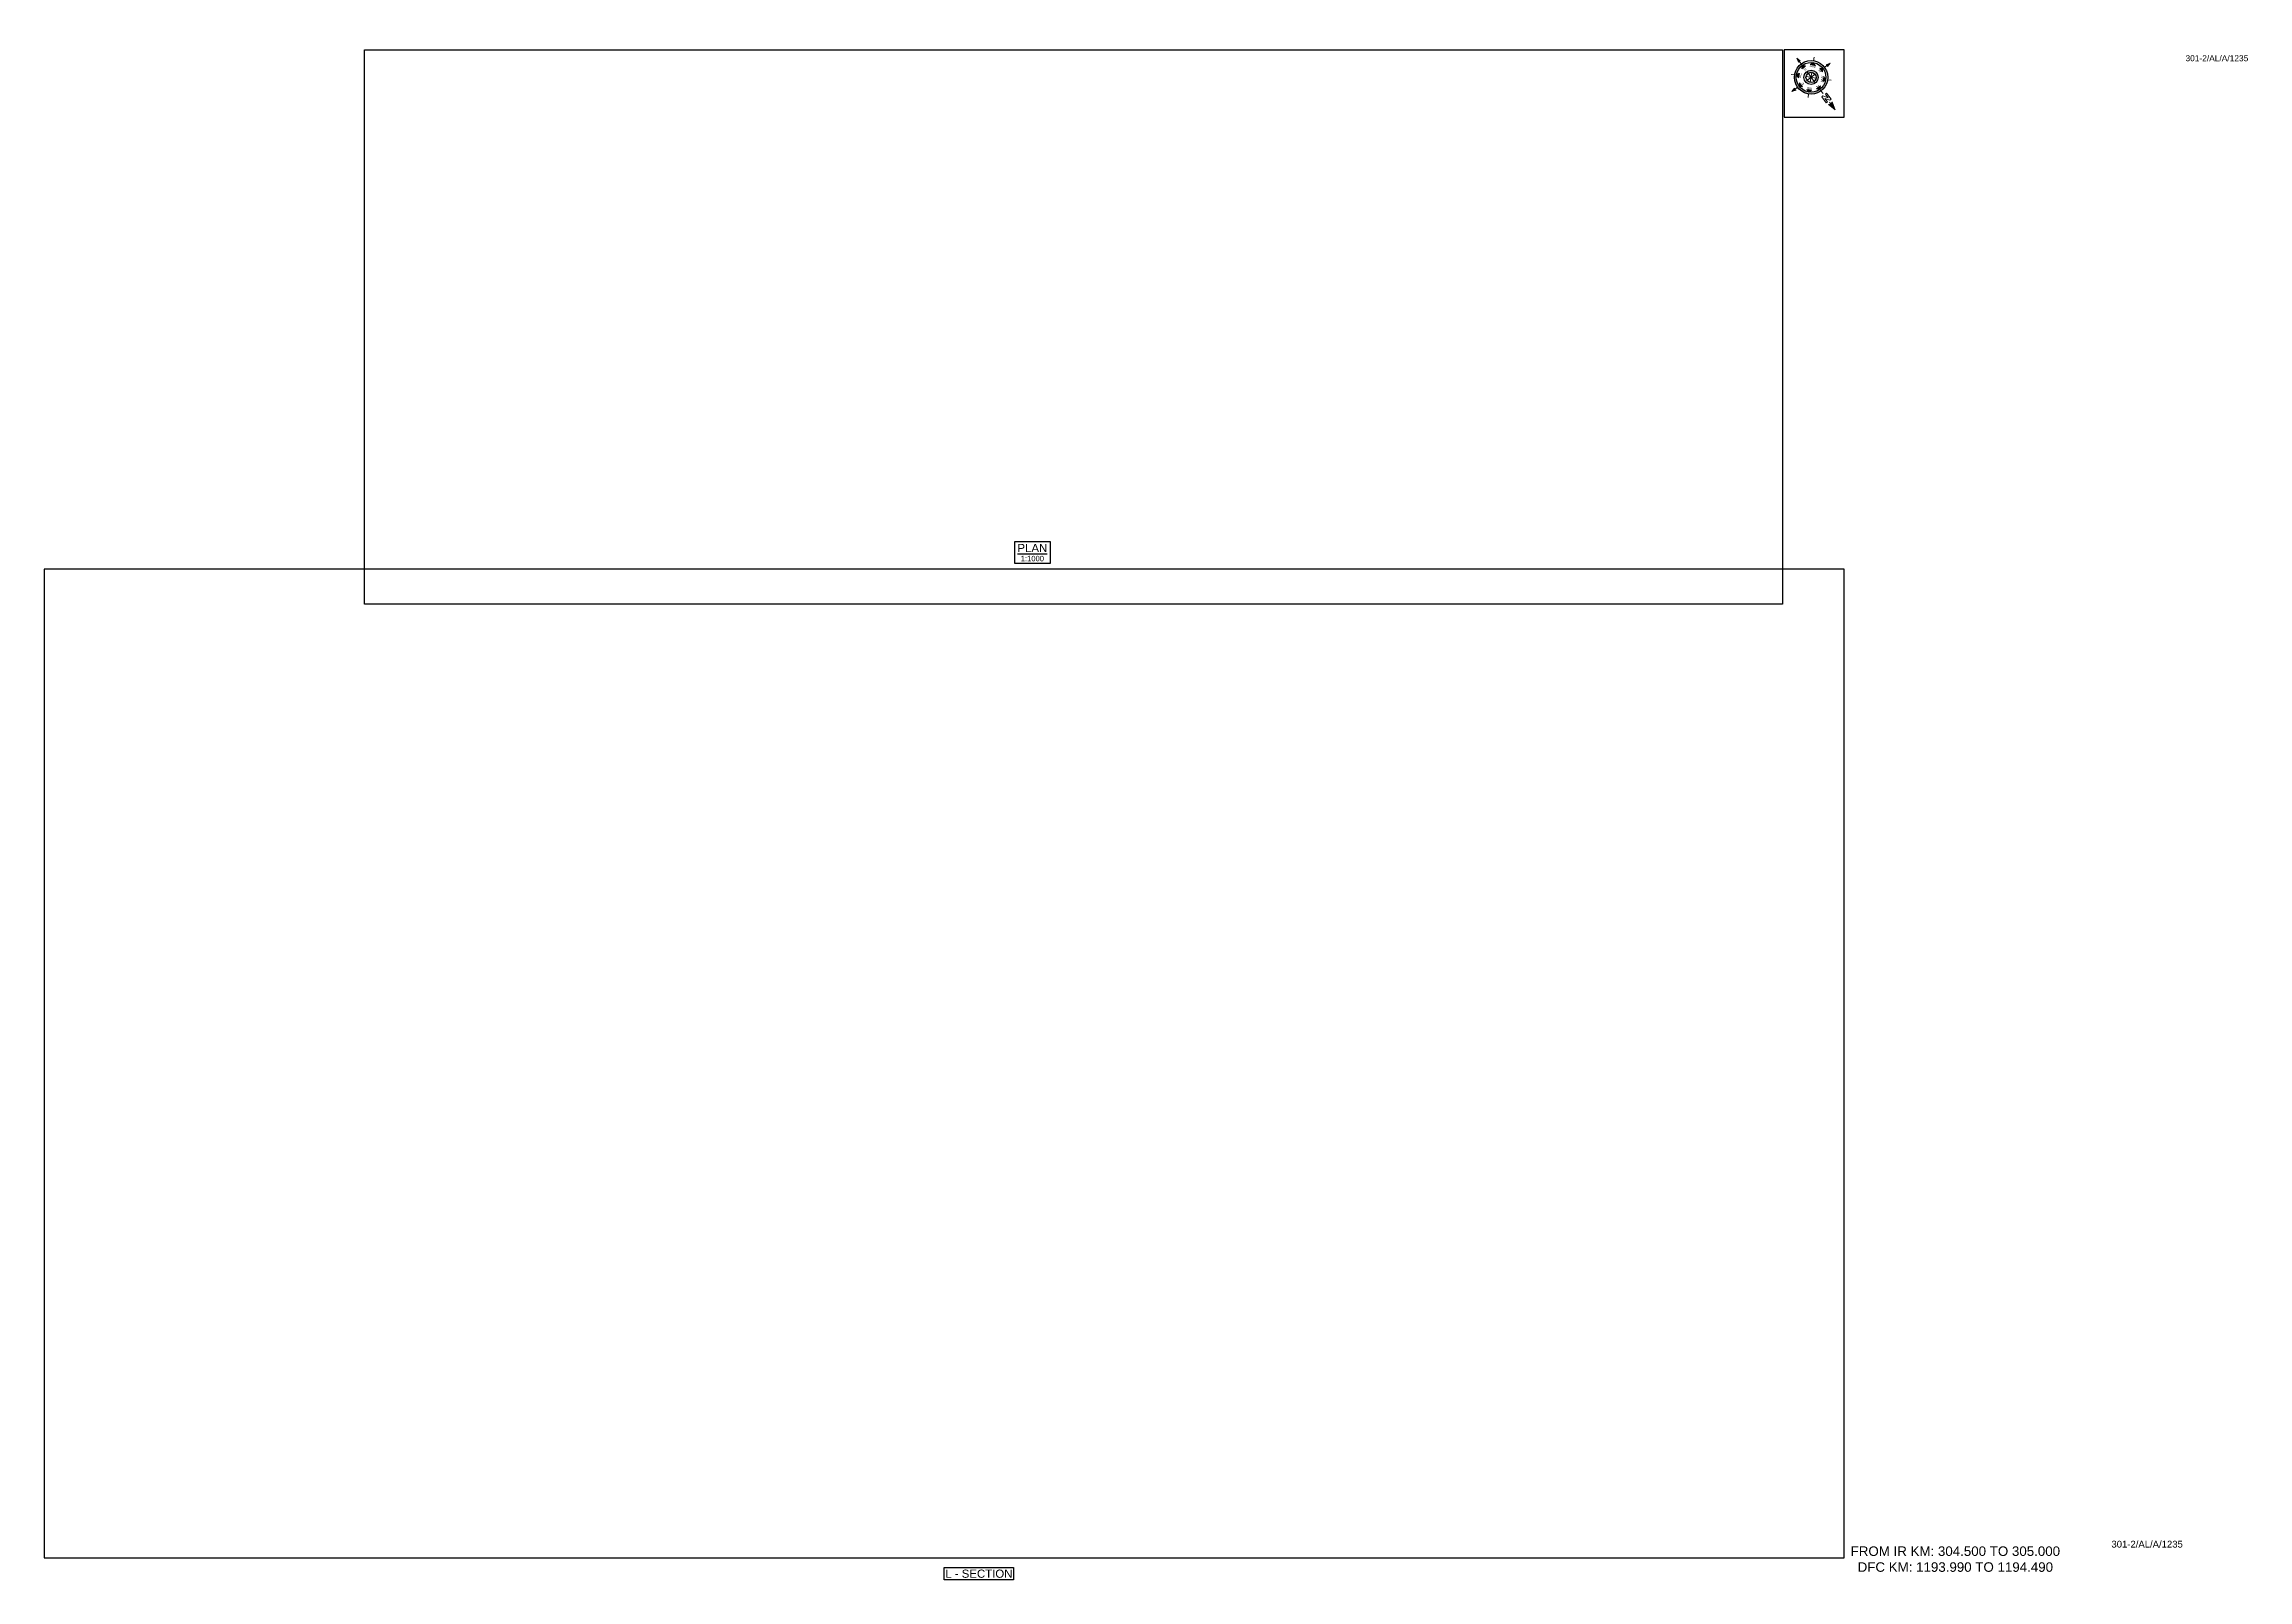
# Paper-space layout '1235' of a CAD drawing. Header units: metres. Extents: x 15 to 824, y 17 to 581.
import ezdxf
from ezdxf.enums import TextEntityAlignment as Align

# ---------------------------------------------------------------- set-up
doc = ezdxf.new("R2010")
doc.units = ezdxf.units.M
doc.header["$MEASUREMENT"] = 0
doc.layers.get('Defpoints').update_dxf_attribs({"color": 5})
doc.layers.add('title', color=7, linetype='Continuous')
doc.styles.get("Standard").update_dxf_attribs({"font": 'arial.ttf'})
doc.styles.add('Style-Arial', font='arial.ttf')

# ---------------------------------------------------------------- blocks, each defined once
blk = doc.blocks.new('N')
for points in [[(0, 8.41), (-0.49, 6.68), (0, 6.93)], [(0.49, 6.68), (0, 6.93), (0, 8.41)], [(-4.93, 0), (-4.07, 0.25), (-4.19, 0)], [(-4.07, -0.25), (-4.19, 0), (-4.93, 0)], [(-3.08, 0), (-2.59, 0.49), (-2.59, -0.49)], [(-2.18, 2.18), (-1.48, 2.18), (-2.18, 1.48)], [(0, 3.08), (0.49, 2.59), (-0.49, 2.59)], [(2.18, 2.18), (2.18, 1.48), (1.48, 2.18)], [(3.08, 0), (2.59, -0.49), (2.59, 0.49)], [(4.07, 0.25), (4.19, 0), (4.93, 0)], [(4.93, 0), (4.07, -0.25), (4.19, 0)], [(-2.18, -2.18), (-2.18, -1.48), (-1.48, -2.18)], [(0, -3.08), (-0.49, -2.59), (0.49, -2.59)], [(0, -4.93), (-0.25, -4.07), (0, -4.19)], [(0.25, -4.07), (0, -4.19), (0, -4.93)], [(2.18, -2.18), (1.48, -2.18), (2.18, -1.48)]]:
    blk.add_hatch(color=7).paths.add_polyline_path(points, flags=0)
h = blk.add_hatch(color=7)
h.paths.add_polyline_path([(0, -3.08), (0, -3.46, 1), (0, 3.46), (0, 3.08, -1)])
h.paths.add_polyline_path([(0, 1.05), (0, 1.48, 1), (0, -1.48), (0, -1.05, -1)])
at = {"color": 7, "linetype": 'ByBlock', "lineweight": 13}
for p, q in [((-0.61, 4.57), (-0.61, 6.12)), ((-0.61, 6.12), (-0.3, 6.12)), ((-0.3, 6.12), (0.32, 5.19)), ((0.32, 4.57), (-0.3, 5.5)), ((-0.3, 5.5), (-0.3, 4.57)), ((0.32, 5.19), (0.32, 6.12)), ((0.32, 6.12), (0.64, 6.12)), ((0.64, 6.12), (0.64, 4.57))]:
    blk.add_line(p, q, dxfattribs=at)
at = {"color": 7, "lineweight": 13}
for p, q in [((0, 6.41), (0, 7.28)), ((-3.46, 0), (-4.19, 0)), ((-2.45, 2.45), (-2.97, 2.97)), ((1.05, 0), (-1.05, 0)), ((-1.05, 0), (1.05, 0)), ((-0.74, 0.74), (0.74, -0.74)), ((0.74, 0.74), (-0.74, -0.74)), ((0.74, -0.74), (-0.74, 0.74)), ((-0.74, -0.74), (0.74, 0.74)), ((0, 3.46), (0, 4.19)), ((0, 3.46), (0, 3.08)), ((0, 1.05), (0, 1.48)), ((0, 1.05), (0, -1.05)), ((0, -1.05), (0, 1.05)), ((2.45, 2.45), (2.97, 2.97)), ((3.46, 0), (4.19, 0)), ((-2.45, -2.45), (-2.97, -2.97)), ((0, -1.05), (0, -1.48)), ((0, -3.46), (0, -3.08)), ((0, -3.46), (0, -4.19)), ((2.45, -2.45), (2.97, -2.97))]:
    blk.add_line(p, q, dxfattribs=at)
for points in [[(0, 8.41), (-0.49, 6.68), (0, 6.93), (0, 6.93)], [(0.49, 6.68), (0, 6.93), (0, 8.41), (0, 8.41)], [(-4.93, 0), (-4.07, 0.25), (-4.19, 0), (-4.19, 0)], [(-4.07, -0.25), (-4.19, 0), (-4.93, 0), (-4.93, 0)], [(-3.08, 0), (-2.59, 0.49), (-2.59, -0.49), (-2.59, -0.49)], [(-2.18, 2.18), (-1.48, 2.18), (-2.18, 1.48), (-2.18, 1.48)], [(0, 3.08), (0.49, 2.59), (-0.49, 2.59), (-0.49, 2.59)], [(2.18, 2.18), (2.18, 1.48), (1.48, 2.18), (1.48, 2.18)], [(3.08, 0), (2.59, -0.49), (2.59, 0.49), (2.59, 0.49)], [(4.07, 0.25), (4.19, 0), (4.93, 0), (4.93, 0)], [(4.93, 0), (4.07, -0.25), (4.19, 0), (4.19, 0)], [(-2.18, -2.18), (-2.18, -1.48), (-1.48, -2.18), (-1.48, -2.18)], [(0, -3.08), (-0.49, -2.59), (0.49, -2.59), (0.49, -2.59)], [(0, -4.93), (-0.25, -4.07), (0, -4.19), (0, -4.19)], [(0.25, -4.07), (0, -4.19), (0, -4.93), (0, -4.93)], [(2.18, -2.18), (1.48, -2.18), (2.18, -1.48), (2.18, -1.48)]]:
    blk.add_lwpolyline(points, close=True, dxfattribs=at)
at = {"color": 7, "linetype": 'ByBlock', "lineweight": 13}
for points in [[(-0.3, 4.57), (-0.61, 4.57)], [(0.32, 4.57), (0.64, 4.57)]]:
    blk.add_lwpolyline(points, dxfattribs=at)
at = {"color": 7}
for radius in [3.46, 3.08, 1.48, 1.05]:
    blk.add_circle((0, 0), radius, dxfattribs=at)
for s, rotation, p in [('W', 90, (-2.1, 0)), ('NW', 45, (-1.48, 1.48)), ('NE', 315, (1.48, 1.48)), ('E', 270, (1.97, 0)), ('SW', 135, (-1.48, -1.48)), ('SE', 225, (1.48, -1.48))]:
    blk.add_text(s, height=0.6, rotation=rotation, dxfattribs=at).set_placement(p, align=Align.CENTER)
for s, p in [('N', (0, 2.1)), ('S', (0, -2.47))]:
    blk.add_text(s, height=0.6, dxfattribs=at).set_placement(p, align=Align.CENTER)

psp = doc.layouts.new('1235')

# ---------------------------------------------------------------- linework, layer by layer
psp.add_lwpolyline([(345.48, 16.87), (345.48, 21.48), (371.01, 21.48), (371.01, 16.87)], close=True)
at = {"layer": 'Defpoints'}
psp.add_lwpolyline([(14.99, 25), (675.99, 25), (676.01, 388.11), (15.01, 388.11)], close=True, dxfattribs=at)
at = {"layer": 'title', "color": 7, "linetype": 'Continuous', "lineweight": -3}
psp.add_lwpolyline([(371.53, 398.38), (384.42, 398.38), (384.42, 390.22), (371.53, 390.22)], close=True, dxfattribs=at)

# ---------------------------------------------------------------- texts
at = {"style": 'Style-Arial'}
for height, p in [(2.2, (801.38, 574.76)), (2.5, (774.19, 28.76))]:
    psp.add_text('301-2/AL/A/1235', height=height, dxfattribs=at).set_placement(p)
at = {"insert": (674.74, 29.19), "char_height": 3.5, "attachment_point": 1, "style": 'Style-Arial'}
psp.add_mtext_dynamic_manual_height_columns('\\pxqc;FROM IR KM: 304.500 TO 305.000 {\\C1;DFC KM: 1193.990 TO 1194.490 }', width=84.2726, gutter_width=17.5, heights=[0], dxfattribs=at)
at = {"layer": 'title', "color": 7, "linetype": 'Continuous', "lineweight": -3, "style": 'Style-Arial'}
for s, height, p in [('%%UPLAN', 3, (377.92, 395.94)), ('1:1000', 2, (377.92, 392.07))]:
    psp.add_text(s, height=height, dxfattribs=at).set_placement(p, align=Align.MIDDLE)
at = {"layer": 'title', "style": 'Style-Arial'}
psp.add_text('L - SECTION', height=3, rotation=0.00006, dxfattribs=at).set_placement((358.27, 19.17), align=Align.MIDDLE_CENTER)

# ---------------------------------------------------------------- viewports
at = {"layer": 'Defpoints'}
vp = psp.add_viewport(center=(345.5, 206.55), size=(661.02, 363.109), view_center_point=(13205, -12056.05), view_height=363.109, status=3, dxfattribs=at)
vp.dxf.flags = 0x10000  # cut along an outline
vp.dxf.clipping_boundary_handle = psp.add_lwpolyline([(14.99, 25), (675.99, 25), (676.01, 388.11), (15.01, 388.11)], format="xyb", close=True, dxfattribs={"invisible": 1}).dxf.handle

# ---------------------------------------------------------------- wipeouts: each hides what was drawn before it
psp.add_wipeout([(653.96, 579), (676, 579), (676, 554.19), (653.96, 554.19)])

# ---------------------------------------------------------------- next in the draw order: linework, layer by layer
psp.add_lwpolyline([(676, 579), (653.96, 579), (653.96, 554.19), (676, 554.19)], close=True)
psp.add_lwpolyline([(132.69, 579), (653.35, 579), (653.35, 375.37), (132.69, 375.34)], close=True, dxfattribs=at)

# ---------------------------------------------------------------- next in the draw order: block references
at = {"xscale": 1.771541522973351, "yscale": 1.771541522973351, "zscale": 1.771541522973351, "rotation": 216.5675582561224}
psp.add_blockref('N', (663.88, 568.84), dxfattribs=at)

# ---------------------------------------------------------------- next in the draw order: viewports
at = {"layer": 'Defpoints', "view_twist_angle": 216.56755826}
vp = psp.add_viewport(center=(393.02, 477.17), size=(520.67, 203.6594), view_center_point=(1500462.76, -3098651.06), view_height=203.6594, dxfattribs=at)
vp.dxf.flags = 0x10000  # cut along an outline
vp.dxf.clipping_boundary_handle = psp.add_lwpolyline([(132.69, 579), (653.35, 579), (653.35, 375.37), (132.69, 375.34)], format="xyb", close=True, dxfattribs={"invisible": 1}).dxf.handle

doc.saveas('drawing.dxf')
